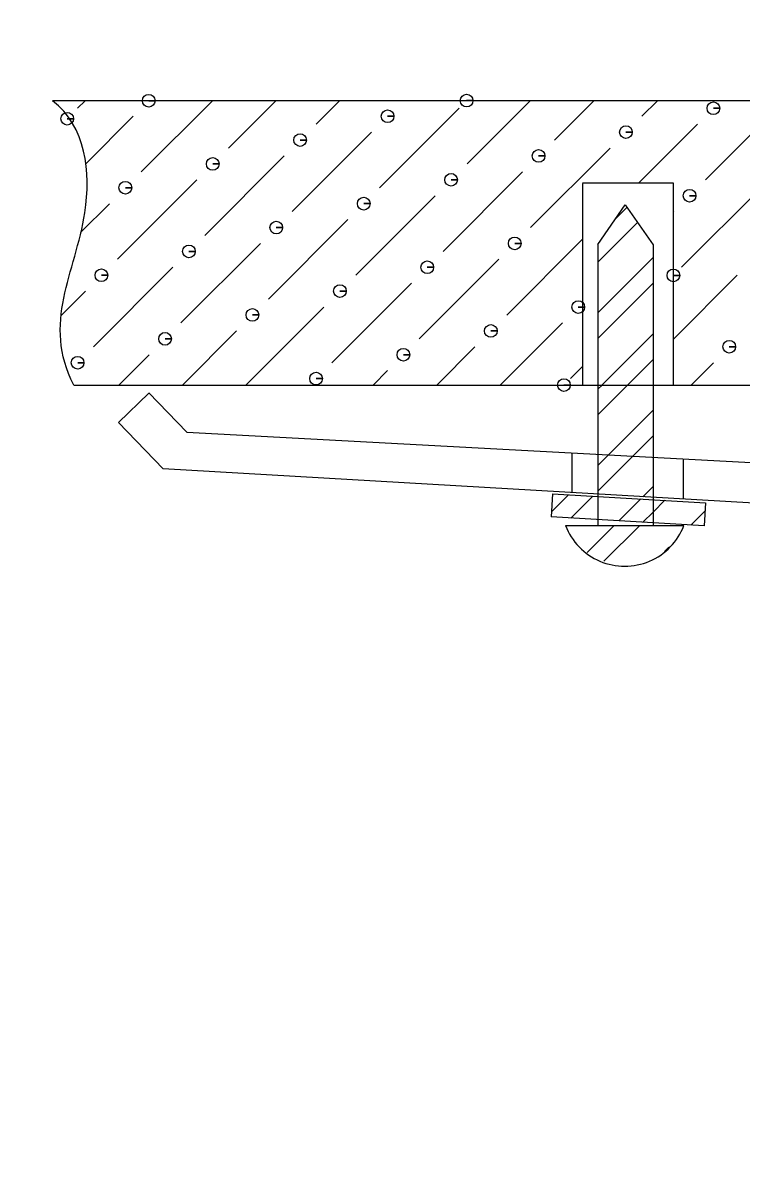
# Model space of a CAD drawing. Header units: millimetres. Extents: x 189 to 1666, y 327 to 1363.
# Drawn here: x 608.9 to 640.5, y 737 to 787.2 of the extents above; entities that cross this region are included whole.
import ezdxf

# ---------------------------------------------------------------- set-up
doc = ezdxf.new("R2010")
doc.units = ezdxf.units.MM
doc.layers.add('尺寸標注', color=1, linetype='Continuous', lineweight=30)
doc.styles.add('DIM', font='txt.shx', dxfattribs={"width": 0.7, "bigfont": 'chineset.shx'})
doc.dimstyles.new('mm+in(开孔纸尺寸)', dxfattribs={"dimscale": 3, "dimtxt": 5, "dimasz": 5.2, "dimexe": 1.25, "dimexo": 0.625, "dimgap": 2, "dimtad": 1, "dimtxsty": 'DIM', "dimcen": 0, "dimclrd": 256, "dimclre": 256, "dimclrt": 3, "dimadec": 0, "dimazin": 0, "dimtfac": 1, "dimtmove": 0, "dimatfit": 1, "dimfxl": 1, "dimlwd": -1, "dimarcsym": 0})

# ---------------------------------------------------------------- blocks, each defined once
blk = doc.blocks.new('*D27')
at = {"layer": 'Defpoints', "color": 0}
for p in [(585.622, 877.481), (917.422, 718.311), (917.422, 627.281)]:
    blk.add_point(p, dxfattribs=at)
at = {"layer": '尺寸標注', "lineweight": -2}
for p, q in [((585.622, 875.606), (585.622, 623.531)), ((917.422, 716.436), (917.422, 623.531))]:
    blk.add_line(p, q, dxfattribs=at)
at = {"layer": '尺寸標注'}
blk.add_line((601.222, 627.281), (901.822, 627.281), dxfattribs=at)
for points in [[(601.222, 629.881), (601.222, 624.681), (585.622, 627.281)], [(901.822, 624.681), (901.822, 629.881), (917.422, 627.281)]]:
    blk.add_solid(points, dxfattribs=at)
at = {"layer": '尺寸標注', "color": 3, "insert": (751.522, 642.031), "char_height": 15, "attachment_point": 5, "style": 'DIM'}
blk.add_mtext('331,8mm [13 1/16"]', dxfattribs=at)

msp = doc.modelspace()

# ---------------------------------------------------------------- linework, layer by layer
at = {"layer": '尺寸標注', "lineweight": 9}
for points, knots in [([(614.399, 783.776), (614.399, 783.776), (614.679, 783.776), (614.679, 783.776), (614.679, 783.776), (614.679, 783.93), (614.553, 784.055), (614.399, 784.055), (614.399, 784.055), (614.246, 784.055), (614.12, 783.93), (614.12, 783.776), (614.12, 783.776), (614.12, 783.623), (614.246, 783.497), (614.399, 783.497), (614.399, 783.497), (614.553, 783.497), (614.679, 783.623), (614.679, 783.776), (614.679, 783.776), (614.679, 783.776), (614.399, 783.776), (614.399, 783.776)], [0, 0, 0, 0, 0.142857, 0.142857, 0.142857, 0.142857, 0.285714, 0.285714, 0.285714, 0.285714, 0.428571, 0.428571, 0.428571, 0.428571, 0.571429, 0.571429, 0.571429, 0.571429, 0.714286, 0.714286, 0.714286, 0.714286, 1, 1, 1, 1]), ([(628.391, 783.777), (628.391, 783.777), (628.671, 783.777), (628.671, 783.777), (628.671, 783.777), (628.671, 783.931), (628.545, 784.056), (628.391, 784.056), (628.391, 784.056), (628.238, 784.056), (628.112, 783.931), (628.112, 783.777), (628.112, 783.777), (628.112, 783.623), (628.238, 783.498), (628.391, 783.498), (628.391, 783.498), (628.545, 783.498), (628.671, 783.623), (628.671, 783.777), (628.671, 783.777), (628.671, 783.777), (628.391, 783.777), (628.391, 783.777)], [0, 0, 0, 0, 0.142857, 0.142857, 0.142857, 0.142857, 0.285714, 0.285714, 0.285714, 0.285714, 0.428571, 0.428571, 0.428571, 0.428571, 0.571429, 0.571429, 0.571429, 0.571429, 0.714286, 0.714286, 0.714286, 0.714286, 1, 1, 1, 1]), ([(611.099, 771.264), (609.688, 773.981), (611.18, 776.22), (611.586, 778.847), (611.586, 778.847), (611.865, 780.651), (611.631, 782.639), (610.16, 783.774)], [0, 0, 0, 0, 0.333333, 0.333333, 0.333333, 0.333333, 1, 1, 1, 1]), ([(624.911, 783.093), (624.911, 783.093), (625.19, 783.093), (625.19, 783.093), (625.19, 783.093), (625.19, 783.247), (625.065, 783.373), (624.911, 783.373), (624.911, 783.373), (624.757, 783.373), (624.632, 783.247), (624.632, 783.093), (624.632, 783.093), (624.632, 782.939), (624.757, 782.814), (624.911, 782.814), (624.911, 782.814), (625.065, 782.814), (625.19, 782.939), (625.19, 783.093), (625.19, 783.093), (625.19, 783.093), (624.911, 783.093), (624.911, 783.093)], [0, 0, 0, 0, 0.142857, 0.142857, 0.142857, 0.142857, 0.285714, 0.285714, 0.285714, 0.285714, 0.428571, 0.428571, 0.428571, 0.428571, 0.571429, 0.571429, 0.571429, 0.571429, 0.714286, 0.714286, 0.714286, 0.714286, 1, 1, 1, 1]), ([(639.252, 783.444), (639.252, 783.444), (639.531, 783.444), (639.531, 783.444), (639.531, 783.444), (639.531, 783.597), (639.406, 783.723), (639.252, 783.723), (639.252, 783.723), (639.098, 783.723), (638.973, 783.597), (638.973, 783.444), (638.973, 783.444), (638.973, 783.29), (639.098, 783.165), (639.252, 783.165), (639.252, 783.165), (639.406, 783.165), (639.531, 783.29), (639.531, 783.444), (639.531, 783.444), (639.531, 783.444), (639.252, 783.444), (639.252, 783.444)], [0, 0, 0, 0, 0.142857, 0.142857, 0.142857, 0.142857, 0.285714, 0.285714, 0.285714, 0.285714, 0.428571, 0.428571, 0.428571, 0.428571, 0.571429, 0.571429, 0.571429, 0.571429, 0.714286, 0.714286, 0.714286, 0.714286, 1, 1, 1, 1]), ([(610.808, 782.982), (610.808, 782.982), (611.087, 782.982), (611.087, 782.982), (611.087, 782.982), (611.087, 783.136), (610.962, 783.261), (610.808, 783.261), (610.808, 783.261), (610.654, 783.261), (610.529, 783.136), (610.529, 782.982), (610.529, 782.982), (610.529, 782.828), (610.654, 782.703), (610.808, 782.703), (610.808, 782.703), (610.962, 782.703), (611.087, 782.828), (611.087, 782.982), (611.087, 782.982), (611.087, 782.982), (610.808, 782.982), (610.808, 782.982)], [0, 0, 0, 0, 0.142857, 0.142857, 0.142857, 0.142857, 0.285714, 0.285714, 0.285714, 0.285714, 0.428571, 0.428571, 0.428571, 0.428571, 0.571429, 0.571429, 0.571429, 0.571429, 0.714286, 0.714286, 0.714286, 0.714286, 1, 1, 1, 1]), ([(635.403, 782.392), (635.403, 782.392), (635.682, 782.392), (635.682, 782.392), (635.682, 782.392), (635.682, 782.546), (635.557, 782.671), (635.403, 782.671), (635.403, 782.671), (635.249, 782.671), (635.124, 782.546), (635.124, 782.392), (635.124, 782.392), (635.124, 782.239), (635.249, 782.113), (635.403, 782.113), (635.403, 782.113), (635.557, 782.113), (635.682, 782.239), (635.682, 782.392), (635.682, 782.392), (635.682, 782.392), (635.403, 782.392), (635.403, 782.392)], [0, 0, 0, 0, 0.142857, 0.142857, 0.142857, 0.142857, 0.285714, 0.285714, 0.285714, 0.285714, 0.428571, 0.428571, 0.428571, 0.428571, 0.571429, 0.571429, 0.571429, 0.571429, 0.714286, 0.714286, 0.714286, 0.714286, 1, 1, 1, 1]), ([(621.062, 782.042), (621.062, 782.042), (621.342, 782.042), (621.342, 782.042), (621.342, 782.042), (621.342, 782.195), (621.217, 782.321), (621.062, 782.321), (621.062, 782.321), (620.909, 782.321), (620.784, 782.195), (620.784, 782.042), (620.784, 782.042), (620.784, 781.888), (620.909, 781.762), (621.062, 781.762), (621.062, 781.762), (621.217, 781.762), (621.342, 781.888), (621.342, 782.042), (621.342, 782.042), (621.342, 782.042), (621.062, 782.042), (621.062, 782.042)], [0, 0, 0, 0, 0.142857, 0.142857, 0.142857, 0.142857, 0.285714, 0.285714, 0.285714, 0.285714, 0.428571, 0.428571, 0.428571, 0.428571, 0.571429, 0.571429, 0.571429, 0.571429, 0.714286, 0.714286, 0.714286, 0.714286, 1, 1, 1, 1]), ([(631.557, 781.343), (631.557, 781.343), (631.836, 781.343), (631.836, 781.343), (631.836, 781.343), (631.836, 781.497), (631.711, 781.622), (631.557, 781.622), (631.557, 781.622), (631.403, 781.622), (631.278, 781.497), (631.278, 781.343), (631.278, 781.343), (631.278, 781.189), (631.403, 781.064), (631.557, 781.064), (631.557, 781.064), (631.711, 781.064), (631.836, 781.189), (631.836, 781.343), (631.836, 781.343), (631.836, 781.343), (631.557, 781.343), (631.557, 781.343)], [0, 0, 0, 0, 0.142857, 0.142857, 0.142857, 0.142857, 0.285714, 0.285714, 0.285714, 0.285714, 0.428571, 0.428571, 0.428571, 0.428571, 0.571429, 0.571429, 0.571429, 0.571429, 0.714286, 0.714286, 0.714286, 0.714286, 1, 1, 1, 1]), ([(617.215, 780.995), (617.215, 780.995), (617.494, 780.995), (617.494, 780.995), (617.494, 780.995), (617.494, 781.149), (617.368, 781.274), (617.215, 781.274), (617.215, 781.274), (617.061, 781.274), (616.936, 781.149), (616.936, 780.995), (616.936, 780.995), (616.936, 780.841), (617.061, 780.716), (617.215, 780.716), (617.215, 780.716), (617.368, 780.716), (617.494, 780.841), (617.494, 780.995), (617.494, 780.995), (617.494, 780.995), (617.215, 780.995), (617.215, 780.995)], [0, 0, 0, 0, 0.142857, 0.142857, 0.142857, 0.142857, 0.285714, 0.285714, 0.285714, 0.285714, 0.428571, 0.428571, 0.428571, 0.428571, 0.571429, 0.571429, 0.571429, 0.571429, 0.714286, 0.714286, 0.714286, 0.714286, 1, 1, 1, 1]), ([(627.709, 780.294), (627.709, 780.294), (627.987, 780.294), (627.987, 780.294), (627.987, 780.294), (627.987, 780.448), (627.862, 780.573), (627.709, 780.573), (627.709, 780.573), (627.555, 780.573), (627.429, 780.448), (627.429, 780.294), (627.429, 780.294), (627.429, 780.14), (627.555, 780.015), (627.709, 780.015), (627.709, 780.015), (627.862, 780.015), (627.987, 780.14), (627.987, 780.294), (627.987, 780.294), (627.987, 780.294), (627.709, 780.294), (627.709, 780.294)], [0, 0, 0, 0, 0.142857, 0.142857, 0.142857, 0.142857, 0.285714, 0.285714, 0.285714, 0.285714, 0.428571, 0.428571, 0.428571, 0.428571, 0.571429, 0.571429, 0.571429, 0.571429, 0.714286, 0.714286, 0.714286, 0.714286, 1, 1, 1, 1]), ([(613.368, 779.946), (613.368, 779.946), (613.647, 779.946), (613.647, 779.946), (613.647, 779.946), (613.647, 780.1), (613.522, 780.225), (613.368, 780.225), (613.368, 780.225), (613.214, 780.225), (613.089, 780.1), (613.089, 779.946), (613.089, 779.946), (613.089, 779.792), (613.214, 779.667), (613.368, 779.667), (613.368, 779.667), (613.522, 779.667), (613.647, 779.792), (613.647, 779.946), (613.647, 779.946), (613.647, 779.946), (613.368, 779.946), (613.368, 779.946)], [0, 0, 0, 0, 0.142857, 0.142857, 0.142857, 0.142857, 0.285714, 0.285714, 0.285714, 0.285714, 0.428571, 0.428571, 0.428571, 0.428571, 0.571429, 0.571429, 0.571429, 0.571429, 0.714286, 0.714286, 0.714286, 0.714286, 1, 1, 1, 1]), ([(638.203, 779.595), (638.203, 779.595), (638.482, 779.595), (638.482, 779.595), (638.482, 779.595), (638.482, 779.749), (638.357, 779.875), (638.203, 779.875), (638.203, 779.875), (638.049, 779.875), (637.924, 779.749), (637.924, 779.595), (637.924, 779.595), (637.924, 779.442), (638.049, 779.317), (638.203, 779.317), (638.203, 779.317), (638.357, 779.317), (638.482, 779.442), (638.482, 779.595), (638.482, 779.595), (638.482, 779.595), (638.203, 779.595), (638.203, 779.595)], [0, 0, 0, 0, 0.142857, 0.142857, 0.142857, 0.142857, 0.285714, 0.285714, 0.285714, 0.285714, 0.428571, 0.428571, 0.428571, 0.428571, 0.571429, 0.571429, 0.571429, 0.571429, 0.714286, 0.714286, 0.714286, 0.714286, 1, 1, 1, 1]), ([(623.86, 779.245), (623.86, 779.245), (624.139, 779.245), (624.139, 779.245), (624.139, 779.245), (624.139, 779.399), (624.014, 779.524), (623.86, 779.524), (623.86, 779.524), (623.706, 779.524), (623.581, 779.399), (623.581, 779.245), (623.581, 779.245), (623.581, 779.091), (623.706, 778.966), (623.86, 778.966), (623.86, 778.966), (624.014, 778.966), (624.139, 779.091), (624.139, 779.245), (624.139, 779.245), (624.139, 779.245), (623.86, 779.245), (623.86, 779.245)], [0, 0, 0, 0, 0.142857, 0.142857, 0.142857, 0.142857, 0.285714, 0.285714, 0.285714, 0.285714, 0.428571, 0.428571, 0.428571, 0.428571, 0.571429, 0.571429, 0.571429, 0.571429, 0.714286, 0.714286, 0.714286, 0.714286, 1, 1, 1, 1]), ([(620.013, 778.196), (620.013, 778.196), (620.293, 778.196), (620.293, 778.196), (620.293, 778.196), (620.293, 778.349), (620.167, 778.475), (620.013, 778.475), (620.013, 778.475), (619.859, 778.475), (619.734, 778.349), (619.734, 778.196), (619.734, 778.196), (619.734, 778.042), (619.859, 777.916), (620.013, 777.916), (620.013, 777.916), (620.167, 777.916), (620.293, 778.042), (620.293, 778.196), (620.293, 778.196), (620.293, 778.196), (620.013, 778.196), (620.013, 778.196)], [0, 0, 0, 0, 0.142857, 0.142857, 0.142857, 0.142857, 0.285714, 0.285714, 0.285714, 0.285714, 0.428571, 0.428571, 0.428571, 0.428571, 0.571429, 0.571429, 0.571429, 0.571429, 0.714286, 0.714286, 0.714286, 0.714286, 1, 1, 1, 1]), ([(616.165, 777.147), (616.165, 777.147), (616.445, 777.147), (616.445, 777.147), (616.445, 777.147), (616.445, 777.3), (616.319, 777.425), (616.165, 777.425), (616.165, 777.425), (616.012, 777.425), (615.887, 777.3), (615.887, 777.147), (615.887, 777.147), (615.887, 776.993), (616.012, 776.867), (616.165, 776.867), (616.165, 776.867), (616.319, 776.867), (616.445, 776.993), (616.445, 777.147), (616.445, 777.147), (616.445, 777.147), (616.165, 777.147), (616.165, 777.147)], [0, 0, 0, 0, 0.142857, 0.142857, 0.142857, 0.142857, 0.285714, 0.285714, 0.285714, 0.285714, 0.428571, 0.428571, 0.428571, 0.428571, 0.571429, 0.571429, 0.571429, 0.571429, 0.714286, 0.714286, 0.714286, 0.714286, 1, 1, 1, 1]), ([(630.508, 777.497), (630.508, 777.497), (630.787, 777.497), (630.787, 777.497), (630.787, 777.497), (630.787, 777.651), (630.662, 777.776), (630.508, 777.776), (630.508, 777.776), (630.354, 777.776), (630.229, 777.651), (630.229, 777.497), (630.229, 777.497), (630.229, 777.343), (630.354, 777.218), (630.508, 777.218), (630.508, 777.218), (630.662, 777.218), (630.787, 777.343), (630.787, 777.497), (630.787, 777.497), (630.787, 777.497), (630.508, 777.497), (630.508, 777.497)], [0, 0, 0, 0, 0.142857, 0.142857, 0.142857, 0.142857, 0.285714, 0.285714, 0.285714, 0.285714, 0.428571, 0.428571, 0.428571, 0.428571, 0.571429, 0.571429, 0.571429, 0.571429, 0.714286, 0.714286, 0.714286, 0.714286, 1, 1, 1, 1]), ([(612.317, 776.097), (612.317, 776.097), (612.596, 776.097), (612.596, 776.097), (612.596, 776.097), (612.596, 776.251), (612.471, 776.376), (612.317, 776.376), (612.317, 776.376), (612.163, 776.376), (612.038, 776.251), (612.038, 776.097), (612.038, 776.097), (612.038, 775.944), (612.163, 775.818), (612.317, 775.818), (612.317, 775.818), (612.471, 775.818), (612.596, 775.944), (612.596, 776.097), (612.596, 776.097), (612.596, 776.097), (612.317, 776.097), (612.317, 776.097)], [0, 0, 0, 0, 0.142857, 0.142857, 0.142857, 0.142857, 0.285714, 0.285714, 0.285714, 0.285714, 0.428571, 0.428571, 0.428571, 0.428571, 0.571429, 0.571429, 0.571429, 0.571429, 0.714286, 0.714286, 0.714286, 0.714286, 1, 1, 1, 1]), ([(626.66, 776.446), (626.66, 776.446), (626.938, 776.446), (626.938, 776.446), (626.938, 776.446), (626.938, 776.599), (626.813, 776.724), (626.66, 776.724), (626.66, 776.724), (626.506, 776.724), (626.38, 776.599), (626.38, 776.446), (626.38, 776.446), (626.38, 776.291), (626.506, 776.166), (626.66, 776.166), (626.66, 776.166), (626.813, 776.166), (626.938, 776.291), (626.938, 776.446), (626.938, 776.446), (626.938, 776.446), (626.66, 776.446), (626.66, 776.446)], [0, 0, 0, 0, 0.142857, 0.142857, 0.142857, 0.142857, 0.285714, 0.285714, 0.285714, 0.285714, 0.428571, 0.428571, 0.428571, 0.428571, 0.571429, 0.571429, 0.571429, 0.571429, 0.714286, 0.714286, 0.714286, 0.714286, 1, 1, 1, 1]), ([(637.493, 776.086), (637.493, 776.086), (637.772, 776.086), (637.772, 776.086), (637.772, 776.086), (637.772, 776.24), (637.646, 776.365), (637.493, 776.365), (637.493, 776.365), (637.339, 776.365), (637.213, 776.24), (637.213, 776.086), (637.213, 776.086), (637.213, 775.932), (637.339, 775.807), (637.493, 775.807), (637.493, 775.807), (637.646, 775.807), (637.772, 775.932), (637.772, 776.086), (637.772, 776.086), (637.772, 776.086), (637.493, 776.086), (637.493, 776.086)], [0, 0, 0, 0, 0.142857, 0.142857, 0.142857, 0.142857, 0.285714, 0.285714, 0.285714, 0.285714, 0.428571, 0.428571, 0.428571, 0.428571, 0.571429, 0.571429, 0.571429, 0.571429, 0.714286, 0.714286, 0.714286, 0.714286, 1, 1, 1, 1]), ([(622.813, 775.399), (622.813, 775.399), (623.092, 775.399), (623.092, 775.399), (623.092, 775.399), (623.092, 775.553), (622.967, 775.678), (622.813, 775.678), (622.813, 775.678), (622.659, 775.678), (622.534, 775.553), (622.534, 775.399), (622.534, 775.399), (622.534, 775.245), (622.659, 775.119), (622.813, 775.119), (622.813, 775.119), (622.967, 775.119), (623.092, 775.245), (623.092, 775.399), (623.092, 775.399), (623.092, 775.399), (622.813, 775.399), (622.813, 775.399)], [0, 0, 0, 0, 0.142857, 0.142857, 0.142857, 0.142857, 0.285714, 0.285714, 0.285714, 0.285714, 0.428571, 0.428571, 0.428571, 0.428571, 0.571429, 0.571429, 0.571429, 0.571429, 0.714286, 0.714286, 0.714286, 0.714286, 1, 1, 1, 1]), ([(633.305, 774.698), (633.305, 774.698), (633.584, 774.698), (633.584, 774.698), (633.584, 774.698), (633.584, 774.852), (633.459, 774.977), (633.305, 774.977), (633.305, 774.977), (633.151, 774.977), (633.026, 774.852), (633.026, 774.698), (633.026, 774.698), (633.026, 774.544), (633.151, 774.419), (633.305, 774.419), (633.305, 774.419), (633.459, 774.419), (633.584, 774.544), (633.584, 774.698), (633.584, 774.698), (633.584, 774.698), (633.305, 774.698), (633.305, 774.698)], [0, 0, 0, 0, 0.142857, 0.142857, 0.142857, 0.142857, 0.285714, 0.285714, 0.285714, 0.285714, 0.428571, 0.428571, 0.428571, 0.428571, 0.571429, 0.571429, 0.571429, 0.571429, 0.714286, 0.714286, 0.714286, 0.714286, 1, 1, 1, 1]), ([(618.964, 774.347), (618.964, 774.347), (619.243, 774.347), (619.243, 774.347), (619.243, 774.347), (619.243, 774.501), (619.118, 774.626), (618.964, 774.626), (618.964, 774.626), (618.81, 774.626), (618.685, 774.501), (618.685, 774.347), (618.685, 774.347), (618.685, 774.193), (618.81, 774.068), (618.964, 774.068), (618.964, 774.068), (619.118, 774.068), (619.243, 774.193), (619.243, 774.347), (619.243, 774.347), (619.243, 774.347), (618.964, 774.347), (618.964, 774.347)], [0, 0, 0, 0, 0.142857, 0.142857, 0.142857, 0.142857, 0.285714, 0.285714, 0.285714, 0.285714, 0.428571, 0.428571, 0.428571, 0.428571, 0.571429, 0.571429, 0.571429, 0.571429, 0.714286, 0.714286, 0.714286, 0.714286, 1, 1, 1, 1]), ([(629.456, 773.649), (629.456, 773.649), (629.735, 773.649), (629.735, 773.649), (629.735, 773.649), (629.735, 773.802), (629.61, 773.928), (629.456, 773.928), (629.456, 773.928), (629.303, 773.928), (629.177, 773.802), (629.177, 773.649), (629.177, 773.649), (629.177, 773.494), (629.303, 773.369), (629.456, 773.369), (629.456, 773.369), (629.61, 773.369), (629.735, 773.494), (629.735, 773.649), (629.735, 773.649), (629.735, 773.649), (629.456, 773.649), (629.456, 773.649)], [0, 0, 0, 0, 0.142857, 0.142857, 0.142857, 0.142857, 0.285714, 0.285714, 0.285714, 0.285714, 0.428571, 0.428571, 0.428571, 0.428571, 0.571429, 0.571429, 0.571429, 0.571429, 0.714286, 0.714286, 0.714286, 0.714286, 1, 1, 1, 1]), ([(615.116, 773.298), (615.116, 773.298), (615.395, 773.298), (615.395, 773.298), (615.395, 773.298), (615.395, 773.451), (615.269, 773.577), (615.116, 773.577), (615.116, 773.577), (614.962, 773.577), (614.836, 773.451), (614.836, 773.298), (614.836, 773.298), (614.836, 773.144), (614.962, 773.019), (615.116, 773.019), (615.116, 773.019), (615.269, 773.019), (615.395, 773.144), (615.395, 773.298), (615.395, 773.298), (615.395, 773.298), (615.116, 773.298), (615.116, 773.298)], [0, 0, 0, 0, 0.142857, 0.142857, 0.142857, 0.142857, 0.285714, 0.285714, 0.285714, 0.285714, 0.428571, 0.428571, 0.428571, 0.428571, 0.571429, 0.571429, 0.571429, 0.571429, 0.714286, 0.714286, 0.714286, 0.714286, 1, 1, 1, 1]), ([(625.61, 772.6), (625.61, 772.6), (625.889, 772.6), (625.889, 772.6), (625.889, 772.6), (625.889, 772.753), (625.764, 772.878), (625.61, 772.878), (625.61, 772.878), (625.457, 772.878), (625.331, 772.753), (625.331, 772.6), (625.331, 772.6), (625.331, 772.445), (625.457, 772.32), (625.61, 772.32), (625.61, 772.32), (625.764, 772.32), (625.889, 772.445), (625.889, 772.6), (625.889, 772.6), (625.889, 772.6), (625.61, 772.6), (625.61, 772.6)], [0, 0, 0, 0, 0.142857, 0.142857, 0.142857, 0.142857, 0.285714, 0.285714, 0.285714, 0.285714, 0.428571, 0.428571, 0.428571, 0.428571, 0.571429, 0.571429, 0.571429, 0.571429, 0.714286, 0.714286, 0.714286, 0.714286, 1, 1, 1, 1]), ([(639.953, 772.95), (639.953, 772.95), (640.232, 772.95), (640.232, 772.95), (640.232, 772.95), (640.232, 773.104), (640.107, 773.229), (639.953, 773.229), (639.953, 773.229), (639.799, 773.229), (639.674, 773.104), (639.674, 772.95), (639.674, 772.95), (639.674, 772.796), (639.799, 772.671), (639.953, 772.671), (639.953, 772.671), (640.107, 772.671), (640.232, 772.796), (640.232, 772.95), (640.232, 772.95), (640.232, 772.95), (639.953, 772.95), (639.953, 772.95)], [0, 0, 0, 0, 0.142857, 0.142857, 0.142857, 0.142857, 0.285714, 0.285714, 0.285714, 0.285714, 0.428571, 0.428571, 0.428571, 0.428571, 0.571429, 0.571429, 0.571429, 0.571429, 0.714286, 0.714286, 0.714286, 0.714286, 1, 1, 1, 1]), ([(611.27, 772.249), (611.27, 772.249), (611.548, 772.249), (611.548, 772.249), (611.548, 772.249), (611.548, 772.402), (611.423, 772.528), (611.27, 772.528), (611.27, 772.528), (611.116, 772.528), (610.99, 772.402), (610.99, 772.249), (610.99, 772.249), (610.99, 772.095), (611.116, 771.97), (611.27, 771.97), (611.27, 771.97), (611.423, 771.97), (611.548, 772.095), (611.548, 772.249), (611.548, 772.249), (611.548, 772.249), (611.27, 772.249), (611.27, 772.249)], [0, 0, 0, 0, 0.142857, 0.142857, 0.142857, 0.142857, 0.285714, 0.285714, 0.285714, 0.285714, 0.428571, 0.428571, 0.428571, 0.428571, 0.571429, 0.571429, 0.571429, 0.571429, 0.714286, 0.714286, 0.714286, 0.714286, 1, 1, 1, 1]), ([(621.762, 771.55), (621.762, 771.55), (622.041, 771.55), (622.041, 771.55), (622.041, 771.55), (622.041, 771.704), (621.915, 771.829), (621.762, 771.829), (621.762, 771.829), (621.608, 771.829), (621.483, 771.704), (621.483, 771.55), (621.483, 771.55), (621.483, 771.396), (621.608, 771.271), (621.762, 771.271), (621.762, 771.271), (621.915, 771.271), (622.041, 771.396), (622.041, 771.55), (622.041, 771.55), (622.041, 771.55), (621.762, 771.55), (621.762, 771.55)], [0, 0, 0, 0, 0.142857, 0.142857, 0.142857, 0.142857, 0.285714, 0.285714, 0.285714, 0.285714, 0.428571, 0.428571, 0.428571, 0.428571, 0.571429, 0.571429, 0.571429, 0.571429, 0.714286, 0.714286, 0.714286, 0.714286, 1, 1, 1, 1]), ([(632.671, 771.264), (632.671, 771.264), (632.95, 771.264), (632.95, 771.264), (632.95, 771.264), (632.95, 771.418), (632.825, 771.543), (632.671, 771.543), (632.671, 771.543), (632.517, 771.543), (632.392, 771.418), (632.392, 771.264), (632.392, 771.264), (632.392, 771.111), (632.517, 770.985), (632.671, 770.985), (632.671, 770.985), (632.825, 770.985), (632.95, 771.111), (632.95, 771.264), (632.95, 771.264), (632.95, 771.264), (632.671, 771.264), (632.671, 771.264)], [0, 0, 0, 0, 0.142857, 0.142857, 0.142857, 0.142857, 0.285714, 0.285714, 0.285714, 0.285714, 0.428571, 0.428571, 0.428571, 0.428571, 0.571429, 0.571429, 0.571429, 0.571429, 0.714286, 0.714286, 0.714286, 0.714286, 1, 1, 1, 1]), ([(632.744, 765.084), (633.014, 764.377), (633.563, 763.81), (634.26, 763.515), (634.26, 763.515), (634.956, 763.221), (635.742, 763.221), (636.44, 763.515), (636.44, 763.515), (637.137, 763.81), (637.684, 764.377), (637.954, 765.084)], [0, 0, 0, 0, 0.25, 0.25, 0.25, 0.25, 0.5, 0.5, 0.5, 0.5, 1, 1, 1, 1])]:
    msp.add_open_spline(points, degree=3, knots=knots, dxfattribs=at)
for points in [[(666.514, 783.774), (666.514, 783.774), (610.157, 783.774), (610.157, 783.774)], [(611.269, 783.443), (611.269, 783.443), (611.602, 783.775), (611.602, 783.775)], [(614.066, 780.644), (614.066, 780.644), (617.198, 783.775), (617.198, 783.775)], [(617.914, 781.693), (617.914, 781.693), (619.995, 783.775), (619.995, 783.775)], [(621.761, 782.742), (621.761, 782.742), (622.795, 783.775), (622.795, 783.775)], [(624.561, 779.945), (624.561, 779.945), (628.059, 783.443), (628.059, 783.443)], [(628.408, 780.994), (628.408, 780.994), (631.19, 783.776), (631.19, 783.776)], [(632.255, 782.041), (632.255, 782.041), (633.987, 783.776), (633.987, 783.776)], [(636.103, 783.093), (636.103, 783.093), (636.787, 783.776), (636.787, 783.776)], [(638.903, 780.293), (638.903, 780.293), (642.383, 783.776), (642.383, 783.776)], [(611.626, 781.001), (611.626, 781.001), (613.716, 783.093), (613.716, 783.093)], [(620.712, 778.894), (620.712, 778.894), (624.21, 782.392), (624.21, 782.392)], [(635.949, 780.141), (635.949, 780.141), (638.553, 782.742), (638.553, 782.742)], [(631.206, 778.195), (631.206, 778.195), (634.704, 781.693), (634.704, 781.693)], [(616.865, 777.847), (616.865, 777.847), (620.363, 781.343), (620.363, 781.343)], [(627.358, 777.146), (627.358, 777.146), (630.857, 780.644), (630.857, 780.644)], [(613.017, 776.796), (613.017, 776.796), (616.515, 780.293), (616.515, 780.293)], [(637.492, 780.14), (637.492, 780.14), (633.485, 780.14), (633.485, 780.14)], [(633.485, 780.137), (633.485, 780.137), (633.485, 771.261), (633.485, 771.261)], [(637.492, 771.264), (637.492, 771.264), (637.492, 780.14), (637.492, 780.14)], [(637.851, 776.445), (637.851, 776.445), (641.35, 779.945), (641.35, 779.945)], [(623.511, 776.097), (623.511, 776.097), (627.009, 779.595), (627.009, 779.595)], [(611.392, 777.97), (611.392, 777.97), (612.667, 779.244), (612.667, 779.244)], [(634.161, 777.443), (634.161, 777.443), (635.362, 779.19), (635.362, 779.19)], [(634.936, 778.567), (634.936, 778.567), (635.445, 779.077), (635.445, 779.077)], [(635.365, 779.189), (635.365, 779.189), (636.597, 777.441), (636.597, 777.441)], [(637.492, 778.885), (637.492, 778.885), (637.504, 778.894), (637.504, 778.894)], [(619.663, 775.048), (619.663, 775.048), (623.161, 778.546), (623.161, 778.546)], [(634.164, 776.675), (634.164, 776.675), (635.91, 778.42), (635.91, 778.42)], [(615.814, 773.999), (615.814, 773.999), (619.314, 777.496), (619.314, 777.496)], [(630.157, 774.346), (630.157, 774.346), (633.485, 777.677), (633.485, 777.677)], [(634.161, 777.443), (634.161, 777.443), (634.161, 765.087), (634.161, 765.087)], [(636.597, 777.441), (636.597, 777.441), (636.597, 765.084), (636.597, 765.084)], [(634.164, 774.438), (634.164, 774.438), (636.597, 776.871), (636.597, 776.871)], [(611.968, 772.949), (611.968, 772.949), (615.466, 776.445), (615.466, 776.445)], [(626.308, 773.297), (626.308, 773.297), (629.806, 776.796), (629.806, 776.796)], [(637.492, 773.288), (637.492, 773.288), (640.301, 776.097), (640.301, 776.097)], [(610.562, 774.342), (610.562, 774.342), (611.617, 775.398), (611.617, 775.398)], [(622.462, 772.248), (622.462, 772.248), (625.96, 775.746), (625.96, 775.746)], [(634.164, 773.318), (634.164, 773.318), (636.597, 775.75), (636.597, 775.75)], [(618.678, 771.264), (618.678, 771.264), (622.111, 774.697), (622.111, 774.697)], [(629.871, 771.264), (629.871, 771.264), (632.606, 773.999), (632.606, 773.999)], [(615.879, 771.264), (615.879, 771.264), (618.263, 773.648), (618.263, 773.648)], [(634.349, 771.266), (634.349, 771.266), (636.597, 773.514), (636.597, 773.514)], [(627.074, 771.264), (627.074, 771.264), (628.757, 772.949), (628.757, 772.949)], [(613.082, 771.264), (613.082, 771.264), (614.416, 772.598), (614.416, 772.598)], [(635.47, 771.266), (635.47, 771.266), (636.597, 772.393), (636.597, 772.393)], [(624.275, 771.264), (624.275, 771.264), (624.911, 771.9), (624.911, 771.9)], [(632.956, 771.549), (632.956, 771.549), (633.485, 772.08), (633.485, 772.08)], [(638.267, 771.264), (638.267, 771.264), (639.251, 772.248), (639.251, 772.248)], [(611.097, 771.264), (611.097, 771.264), (668.604, 771.264), (668.604, 771.264)], [(614.408, 770.913), (614.408, 770.913), (613.066, 769.621), (613.066, 769.621)], [(616.071, 769.185), (616.071, 769.185), (614.406, 770.915), (614.406, 770.915)], [(634.164, 771.079), (634.164, 771.079), (634.351, 771.266), (634.351, 771.266)], [(634.164, 769.958), (634.164, 769.958), (635.47, 771.266), (635.47, 771.266)], [(634.637, 768.194), (634.637, 768.194), (636.599, 770.154), (636.599, 770.154)], [(613.063, 769.623), (613.063, 769.623), (615.03, 767.58), (615.03, 767.58)], [(616.071, 769.185), (616.071, 769.185), (655.366, 767.08), (655.366, 767.08)], [(635.7, 768.136), (635.7, 768.136), (636.599, 769.036), (636.599, 769.036)], [(633.027, 768.277), (633.027, 768.277), (633.027, 766.531), (633.027, 766.531)], [(634.164, 767.721), (634.164, 767.721), (634.637, 768.194), (634.637, 768.194)], [(634.164, 766.601), (634.164, 766.601), (635.7, 768.136), (635.7, 768.136)], [(637.925, 768.015), (637.925, 768.015), (637.925, 766.247), (637.925, 766.247)], [(656.201, 765.183), (656.201, 765.183), (615.03, 767.58), (615.03, 767.58)], [(636.152, 766.352), (636.152, 766.352), (636.599, 766.797), (636.599, 766.797)], [(632.175, 766.478), (632.175, 766.478), (632.116, 765.46), (632.116, 765.46)], [(632.13, 765.688), (632.13, 765.688), (632.882, 766.44), (632.882, 766.44)], [(632.175, 766.478), (632.175, 766.478), (638.9, 766.087), (638.9, 766.087)], [(632.976, 765.413), (632.976, 765.413), (633.94, 766.38), (633.94, 766.38)], [(635.093, 765.292), (635.093, 765.292), (636.057, 766.257), (636.057, 766.257)], [(636.597, 765.678), (636.597, 765.678), (637.112, 766.194), (637.112, 766.194)], [(638.898, 766.087), (638.898, 766.087), (638.841, 765.069), (638.841, 765.069)], [(638.841, 765.069), (638.841, 765.069), (632.114, 765.46), (632.114, 765.46)], [(636.15, 765.23), (636.15, 765.23), (636.599, 765.678), (636.599, 765.678)], [(638.265, 765.107), (638.265, 765.107), (638.879, 765.721), (638.879, 765.721)], [(632.744, 765.084), (632.744, 765.084), (637.954, 765.084), (637.954, 765.084)], [(633.695, 763.895), (633.695, 763.895), (634.887, 765.087), (634.887, 765.087)], [(634.43, 763.511), (634.43, 763.511), (636.008, 765.087), (636.008, 765.087)], [(637.103, 763.946), (637.103, 763.946), (637.295, 764.138), (637.295, 764.138)]]:
    msp.add_open_spline(points, degree=3, dxfattribs=at)

# ---------------------------------------------------------------- dimensions: what is measured, and where the dimension line sits
at = {"layer": '尺寸標注'}
dim = msp.add_linear_dim(base=(917.422, 627.281), p1=(585.622, 877.481), p2=(917.422, 718.311), dimstyle='mm+in(开孔纸尺寸)', override={"dimpost": 'mm', "dimtofl": 0}, dxfattribs=at)
dim.commit()
dim.dimension.update_dxf_attribs({"geometry": '*D27', "text_midpoint": (751.522, 642.031)})

doc.saveas('drawing.dxf')
